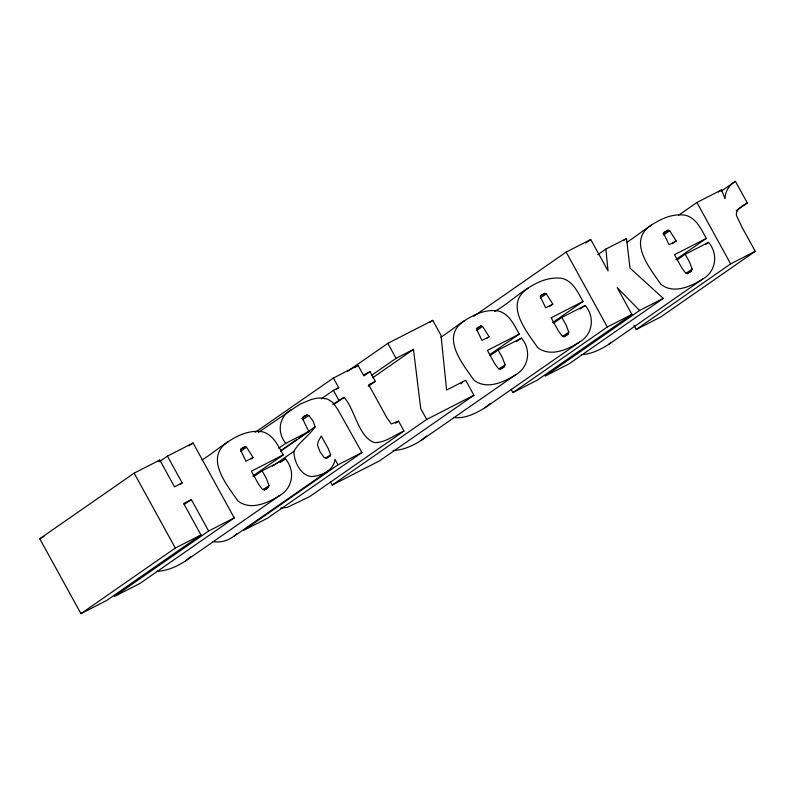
<?xml version="1.0" encoding="UTF-8"?>
<svg xmlns="http://www.w3.org/2000/svg" width="795" height="795" viewBox="0 0 795 795"><rect width="100%" height="100%" fill="white"/><g stroke="black" fill="none" stroke-linecap="round" stroke-linejoin="round"><path stroke-width="1.19" d="M280.436 451.282L308.858 431.536L302.428 418.428L303.004 416.958L304.863 415.616L306.94 415.02L308.798 415.467L313.19 421.251L315.138 426.776C309.086 435.829 299.268 441.801 293.862 451.361C293.991 461.219 300.073 474.784 310.944 476.553C321.15 476.225 333.632 470.69 334.983 459.341L337.994 464.817L243.588 530.414L267.517 518.171L361.924 452.574L337.716 409.286L332.648 402.31L327.639 399.12L320.514 397.977L316.162 398.325L311.262 399.488L299.864 404.248L258.345 432.381M201.91 459.997C220.404 448.847 238.47 428.346 262.28 431.745C273.311 434.547 278.151 445.866 283.239 454.899L251.399 471.187L258.703 484.463L262.449 489.432L266.146 489.074L268.263 487.474L269.018 485.566L266.564 478.898L262.111 470.809L285.435 458.874C295.382 470.292 293.047 487.931 279.731 495.494L185.334 561.091C176.848 566.517 167.308 570.909 157.092 571.307M440.977 337.1C458.327 326.238 475.817 307.605 498.306 310.964C509.337 313.767 514.176 325.085 519.264 334.119L487.424 350.406L494.728 363.693L498.465 368.651L502.172 368.294L504.288 366.704L505.044 364.786L502.589 358.128L498.137 350.029L521.45 338.094C531.398 349.512 529.072 367.151 515.756 374.723L421.35 440.311C412.863 445.747 403.333 450.129 393.118 450.526M494.57 311.541C515.766 299.725 535.174 275.03 562.045 278.349C573.076 281.152 577.915 292.471 583.003 301.504L551.164 317.791L558.468 331.068L562.204 336.037L565.911 335.679L568.028 334.089L568.783 332.171L566.328 325.503L561.876 317.414L585.19 305.479C595.137 316.897 592.802 334.536 579.495 342.098L485.089 407.696C475.748 413.47 464.886 418.925 453.587 417.534M627.036 242.077C644.775 231.116 662.454 211.858 685.379 215.236C696.41 218.039 701.25 229.348 706.338 238.391L674.508 254.678L681.802 267.955L685.548 272.914L689.245 272.566L691.362 270.966L692.117 269.048L689.663 262.39L685.211 254.301L708.534 242.366C718.481 253.784 716.146 271.423 702.83 278.985L608.433 344.583C600.235 349.77 591.102 354.173 581.264 354.679M330.005 456.052L330.66 454.67L328.216 448.599L321.279 435.968L318.268 441.374L317.453 444.981L320.017 451.848L324.221 457.572L326.02 457.99L330.005 456.052L326.964 458.168M213.199 541.574C221.576 543.164 230.848 539.825 236.681 533.664M290.831 409.813C278.707 417.236 276.908 432.699 285.783 443.342L278.677 448.281M228.304 441.652C203.858 457.294 226.595 484.553 237.844 500.86C250.514 510.897 267.875 503.006 279.731 495.494M464.33 320.872C439.883 336.514 462.611 363.782 473.86 380.08C486.53 390.116 503.901 382.226 515.756 374.723M528.069 288.257C503.623 303.899 526.35 331.157 537.599 347.465C550.269 357.502 567.64 349.611 579.495 342.098M651.403 225.144C626.967 240.786 649.694 268.044 660.943 284.352C673.613 294.389 690.974 286.498 702.83 278.985M185.334 561.091L190.621 556.719M421.35 440.311L426.647 435.938M485.089 407.696L490.386 403.323M608.433 344.583L611.077 342.397M736.15 210.715L747.32 202.954L735.435 181.349C729.254 184.838 725.259 191.386 724.961 198.472L721.502 189.906L696.907 202.487L678.632 215.187M208.628 531.02L191.337 499.558L183.665 503.483L200.956 534.946L106.56 600.533L80.931 613.651L39.75 538.752L134.156 473.154L159.785 460.037L174.512 486.828L182.174 482.903L167.457 456.111L193.086 442.994L234.257 517.903L139.86 583.5L114.232 596.608L208.628 531.02L234.257 517.903M157.748 461.448L159.785 460.037M159.328 461.756L167.457 456.111M189.021 445.816L193.086 442.994M180.147 484.314L182.174 482.903M255.245 432.321L333.403 378.013L358.068 365.392L363.375 375.061L370.013 371.663L375.359 381.381L368.254 386.32M347.226 371.553L387.831 343.341L432.758 320.355L440.996 335.341L446.611 390.027L465.691 380.268L473.939 395.254L379.533 460.852L332.29 485.02L330.501 481.76M355.017 367.509L358.068 365.392M240.925 449.523L244.979 446.701L246.569 447.217L253.098 457.522L251.061 458.934M240.488 451.451L246.569 447.217M429.707 322.472L432.758 320.355M321.25 398.852L333.423 390.385L338.72 387.682L333.403 378.013M336.692 389.083L338.72 387.682M301.871 418.548L306.94 415.02M363.921 375.896L370.013 371.663M302.706 419.7L308.798 415.467M184.231 504.497L191.337 499.558M371.712 375.26L396.069 358.336L413.479 349.422L420.714 408.55L426.696 419.432L332.29 485.02M332.678 404.337L344.066 397.391C354.967 409.107 357.979 436.236 374.097 442.517C385.108 443.163 394.231 435.004 403.989 431.049L398.543 421.151L391.309 423.954L386.777 417.623L368.721 384.78L375.359 381.381M333.91 404.446L344.066 397.391M372.875 377.635L413.479 349.422M473.77 316.281L566.139 252.095L590.735 239.514L608.056 270.936L605.86 249.083L626.53 238.5L629.988 268.064L663.269 298.373L568.862 363.961L545.211 376.065L639.617 310.467L663.269 298.373M280.625 450.765L296.863 439.476M298.89 438.065L315.138 426.776M585.657 243.041L590.735 239.514M252.79 476.056L283.239 454.899M253.993 476.453L262.111 470.809M272.546 466.168L293.862 451.361M280.357 462.402L285.435 458.874M476.94 328.742L481.005 325.92L482.595 326.447L489.114 336.742L487.087 338.153M476.503 330.67L482.595 326.447M80.931 613.651L175.327 548.053L200.956 534.946M597.741 254.718L605.86 249.083M540.68 296.128L544.744 293.305L546.334 293.822L552.853 304.127L549.812 306.244M262.926 489.79L269.018 485.566M540.242 298.055L546.334 293.822M264.208 490.296L268.263 487.474M623.489 240.617L626.53 238.5M325.582 458.198L330.66 454.67M718.451 192.022L721.502 189.906M721.224 191.227L735.435 181.349M663.01 233.72L668.078 230.192L669.678 230.709L676.197 241.014L672.133 243.827M489.829 354.57L519.264 334.119M490.018 355.673L498.137 350.029M663.587 234.942L669.678 230.709M395.503 423.258L398.543 421.151M234.257 536.078L328.663 470.491M516.372 341.621L521.45 338.094M460.623 383.786L462.65 382.375M552.555 322.661L583.003 301.504M553.757 323.058L561.876 317.414M403.989 431.049L309.583 496.646L287.373 507.329L280.655 508.124M580.111 309.007L585.19 305.479M498.952 369.019L505.044 364.786M500.234 369.526L504.288 366.704M562.691 336.394L568.783 332.171M563.963 336.901L568.028 334.089M675.889 259.548L706.338 238.391M677.092 259.935L685.211 254.301M705.483 244.482L708.534 242.366M511.125 389.331L512.914 392.591L607.32 326.993L631.916 314.413L617.228 287.641L639.617 310.467M686.025 273.281L692.117 269.048M687.307 273.788L691.362 270.966M631.916 314.413L537.509 380.01L512.914 392.591M633.883 325.165L636.248 329.478L730.655 263.88L755.25 251.299L741.924 227.052L736.389 215.276L736.508 212.384L738.158 209.423L741.646 206.303L747.32 202.954M755.25 251.299L660.844 316.897L636.248 329.478M39.75 538.752L44.023 536.565M253.098 457.522L245.913 461.199L240.557 450.04L241.163 448.589L244.979 446.701M489.114 336.742L481.929 340.419L476.573 329.259L477.189 327.808L481.005 325.92M552.853 304.127L545.668 307.804L540.312 296.644L540.928 295.193L544.744 293.305M676.197 241.014L669.012 244.681L663.656 233.521L664.262 232.08L668.078 230.192M285.783 443.342L308.858 431.536M337.994 464.817L361.924 452.574M426.696 419.432L473.939 395.254M696.907 202.487L730.655 263.88M566.139 252.095L607.32 326.993M387.831 343.341L396.069 358.336M333.423 390.385L338.769 400.104M134.156 473.154L175.327 548.053"/></g></svg>
